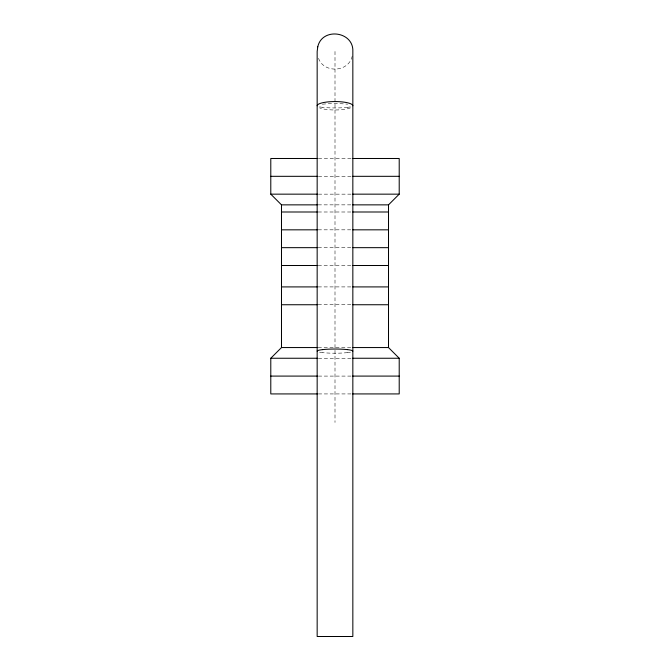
<?xml version="1.0" encoding="UTF-8"?>
<svg xmlns="http://www.w3.org/2000/svg" width="670" height="670" viewBox="0 0 670 670"><rect width="100%" height="100%" fill="white"/><g stroke="black" fill="none" stroke-linecap="round" stroke-linejoin="round"><path stroke-width="0.5" stroke-dasharray="3.35 2.51" d="M352.227 56.121C348.668 72.871 322.412 73.616 318.124 56.984M318.384 158.489L351.691 158.489M318.384 176.319L351.616 176.319M318.384 194.158L351.616 194.158M318.175 204.861L351.825 204.861M318.175 211.996L351.825 211.996M318.175 229.827L351.825 229.827M318.175 247.666L351.825 247.666M318.175 265.504L351.825 265.504M318.175 286.911L351.825 286.911M318.175 304.741L351.825 304.741M318.175 347.554L351.825 347.554M318.384 358.249L351.616 358.249M318.384 376.088L351.616 376.088M318.384 393.927L351.616 393.927M335 51.464L335 422.46M347.613 352.596A17.763 2.069 0 0 1 322.387 352.596M322.396 352.596A18.031 2.102 0 0 1 319.557 352.169M350.444 352.169A18.031 2.102 0 0 1 347.604 352.596M350.444 107.878A17.839 4.213 0 0 1 319.557 107.878M347.613 107.317A17.755 2.152 0 0 1 322.387 107.317M322.396 107.317A18.048 2.186 0 0 1 319.557 106.865M322.387 104.235A17.755 2.152 0 0 1 347.613 104.235M350.444 106.865A18.048 2.186 0 0 1 347.604 107.317"/><path stroke-width="1" d="M352.654 393.927L399.211 393.927L399.211 358.249L388.508 347.554L388.508 204.861L399.211 194.158L399.211 158.489L352.654 158.489M317.346 393.927L270.789 393.927L270.789 358.249L281.492 347.554L281.492 204.861L270.789 194.158L270.789 158.489L317.346 158.489M270.789 176.319L317.346 176.319M352.654 176.319L399.211 176.319M270.789 194.158L317.346 194.158M352.654 194.158L399.211 194.158M281.492 204.861L317.178 204.861M352.822 204.861L388.508 204.861M281.492 211.996L317.178 211.996M352.822 211.996L388.508 211.996M281.492 229.827L317.178 229.827M352.822 229.827L388.508 229.827M281.492 247.666L317.178 247.666M352.822 247.666L388.508 247.666M281.492 265.504L317.178 265.504M352.822 265.504L388.508 265.504M281.492 286.911L317.178 286.911M352.822 286.911L388.508 286.911M281.492 304.741L317.178 304.741M352.822 304.741L388.508 304.741M281.492 347.554L317.178 347.554M352.822 347.554L388.508 347.554M270.789 358.249L317.346 358.249M352.654 358.249L399.211 358.249M270.789 376.088L317.346 376.088M352.654 376.088L399.211 376.088M317.161 351.122A18.031 2.102 0 0 1 322.396 349.639M322.387 349.639A17.763 2.069 0 0 1 347.613 349.639M347.604 349.639A18.031 2.102 0 0 1 352.839 351.122M317.161 105.776A17.839 4.213 0 0 1 335 101.564A17.839 4.213 0 0 1 352.839 105.776M317.773 46.816L317.161 51.464L317.161 636.5L352.839 636.5L352.839 51.464C353.81 31.289 322.052 27.043 317.773 46.816"/></g></svg>
